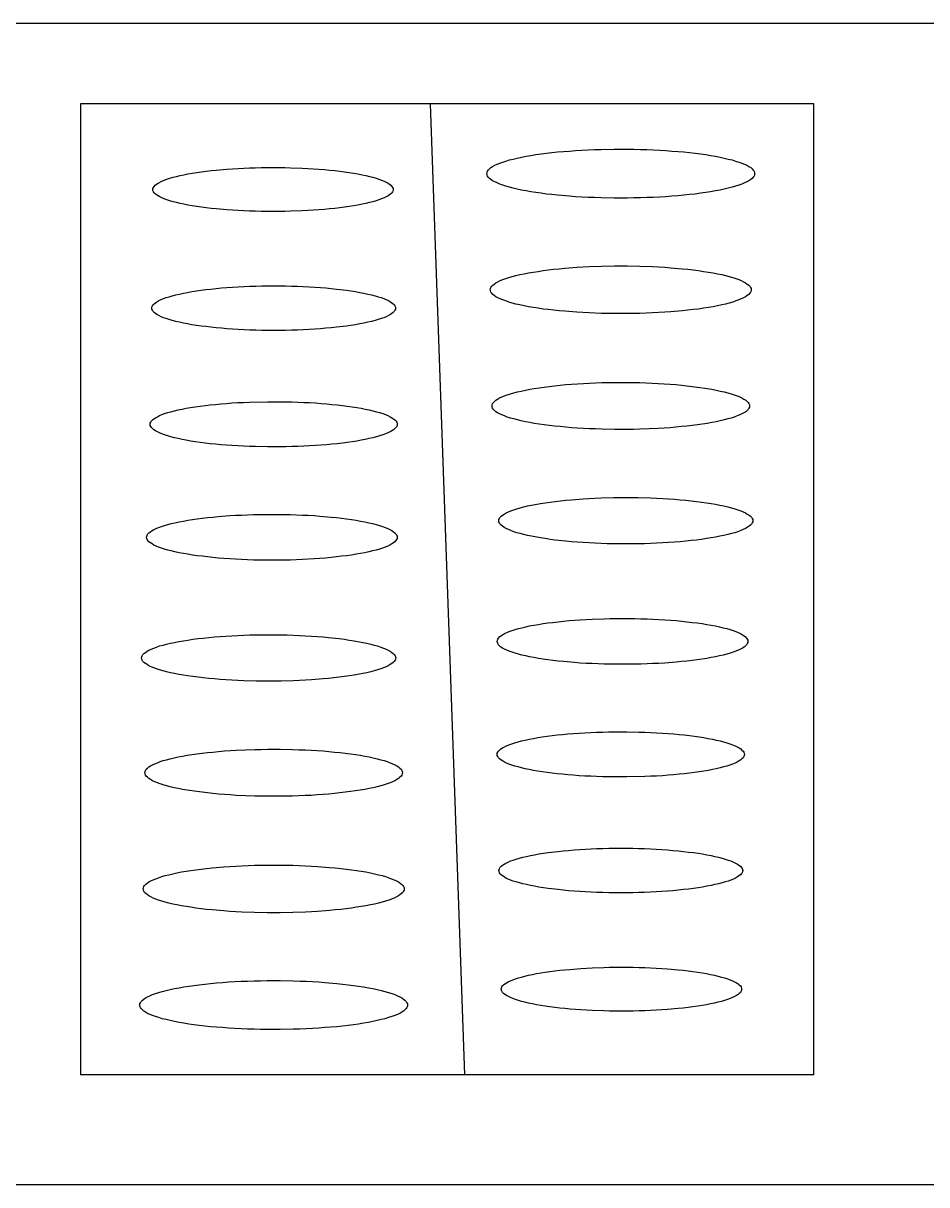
# Model space of a CAD drawing. Header units: millimetres. Extents: x 100 to 1723, y 75 to 1130.
# Drawn here: x 943.4 to 1021.2, y 443.8 to 543.8 of the extents above; entities that cross this region are included whole.
import ezdxf

# ---------------------------------------------------------------- set-up
doc = ezdxf.new("R2010")
doc.units = ezdxf.units.MM
doc.layers.add('1.5mm轻木', color=30, linetype='Continuous')

msp = doc.modelspace()

# ---------------------------------------------------------------- linework, layer by layer
msp.add_lwpolyline([(1101.18, 543.81), (1100.7, 443.81), (100.7, 443.81), (100.7, 543.81), (1100.7, 543.81)])
at = {"layer": '1.5mm轻木'}
for p, q in [((948.31, 536.87), (948.31, 453.27)), ((1011.5, 536.87), (948.31, 536.87)), ((978.43, 536.87), (981.39, 453.27)), ((1011.5, 453.27), (1011.5, 536.87)), ((1011.5, 453.27), (948.31, 453.27))]:
    msp.add_line(p, q, dxfattribs=at)
for points in [[(1006.39, 530.86, 0), (1006.38, 530.76, 0), (1006.34, 530.66, 0), (1006.27, 530.56, 0), (1006.17, 530.45, 0), (1006.05, 530.35, 0), (1005.9, 530.25, 0), (1005.72, 530.15, 0), (1005.52, 530.06, 0), (1005.29, 529.96, 0), (1005.03, 529.87, 0), (1004.75, 529.78, 0), (1004.45, 529.69, 0), (1004.12, 529.61, 0), (1003.77, 529.53, 0), (1003.41, 529.45, 0), (1003.01, 529.37, 0), (1002.6, 529.3, 0), (1002.18, 529.23, 0), (1001.73, 529.17, 0), (1001.27, 529.11, 0), (1000.79, 529.06, 0), (1000.3, 529, 0), (999.79, 528.96, 0), (999.27, 528.92, 0), (998.74, 528.88, 0), (998.21, 528.85, 0), (997.66, 528.82, 0), (997.11, 528.8, 0), (996.55, 528.78, 0), (995.99, 528.77, 0), (995.42, 528.76, 0), (994.86, 528.75, 0), (994.29, 528.76, 0), (993.17, 528.78, 0), (992.61, 528.8, 0), (992.06, 528.82, 0), (991.51, 528.85, 0), (990.97, 528.88, 0), (990.44, 528.92, 0), (989.42, 529, 0), (988.93, 529.06, 0), (988.45, 529.11, 0), (987.99, 529.17, 0), (987.54, 529.23, 0), (987.11, 529.3, 0), (986.7, 529.37, 0), (986.31, 529.45, 0), (985.94, 529.53, 0), (985.59, 529.61, 0), (985.27, 529.69, 0), (984.97, 529.78, 0), (984.69, 529.87, 0), (984.43, 529.96, 0), (984.2, 530.06, 0), (984, 530.15, 0), (983.82, 530.25, 0), (983.67, 530.35, 0), (983.55, 530.45, 0), (983.45, 530.56, 0), (983.38, 530.66, 0), (983.34, 530.76, 0), (983.32, 530.86, 0), (983.34, 530.97, 0), (983.38, 531.07, 0), (983.45, 531.17, 0), (983.55, 531.28, 0), (983.67, 531.38, 0), (983.82, 531.48, 0), (984, 531.58, 0), (984.2, 531.67, 0), (984.43, 531.77, 0), (984.69, 531.86, 0), (984.97, 531.95, 0), (985.27, 532.04, 0), (985.59, 532.12, 0), (985.94, 532.2, 0), (986.31, 532.28, 0), (986.7, 532.36, 0), (987.11, 532.43, 0), (987.54, 532.5, 0), (987.99, 532.56, 0), (988.45, 532.62, 0), (988.93, 532.67, 0), (989.42, 532.73, 0), (990.44, 532.81, 0), (990.97, 532.85, 0), (991.51, 532.88, 0), (992.06, 532.91, 0), (992.61, 532.93, 0), (993.17, 532.95, 0), (994.29, 532.97, 0), (995.42, 532.97, 0), (995.99, 532.96, 0), (996.55, 532.95, 0), (997.11, 532.93, 0), (997.66, 532.91, 0), (998.21, 532.88, 0), (998.74, 532.85, 0), (999.27, 532.81, 0), (999.79, 532.77, 0), (1000.3, 532.73, 0), (1000.79, 532.67, 0), (1001.27, 532.62, 0), (1001.73, 532.56, 0), (1002.18, 532.5, 0), (1002.6, 532.43, 0), (1003.01, 532.36, 0), (1003.41, 532.28, 0), (1003.77, 532.2, 0), (1004.12, 532.12, 0), (1004.45, 532.04, 0), (1004.75, 531.95, 0), (1005.03, 531.86, 0), (1005.29, 531.77, 0), (1005.52, 531.67, 0), (1005.72, 531.58, 0), (1005.9, 531.48, 0), (1006.05, 531.38, 0), (1006.17, 531.28, 0), (1006.27, 531.17, 0), (1006.34, 531.07, 0), (1006.38, 530.97, 0), (1006.39, 530.86, 0)], [(954.55, 529.5, 0), (954.56, 529.59, 0), (954.6, 529.68, 0), (954.66, 529.77, 0), (954.75, 529.87, 0), (954.86, 529.96, 0), (955, 530.05, 0), (955.34, 530.22, 0), (955.54, 530.31, 0), (955.77, 530.39, 0), (956.02, 530.47, 0), (956.29, 530.55, 0), (956.59, 530.62, 0), (956.9, 530.7, 0), (957.23, 530.77, 0), (957.58, 530.84, 0), (957.95, 530.9, 0), (958.33, 530.96, 0), (958.74, 531.02, 0), (959.15, 531.07, 0), (959.58, 531.12, 0), (960.02, 531.17, 0), (960.94, 531.25, 0), (961.41, 531.28, 0), (961.9, 531.31, 0), (962.88, 531.35, 0), (963.38, 531.37, 0), (963.89, 531.38, 0), (964.39, 531.39, 0), (965.41, 531.39, 0), (965.92, 531.38, 0), (966.42, 531.37, 0), (967.42, 531.33, 0), (967.91, 531.31, 0), (968.39, 531.28, 0), (968.86, 531.25, 0), (969.33, 531.21, 0), (969.78, 531.17, 0), (970.22, 531.12, 0), (970.65, 531.07, 0), (971.07, 531.02, 0), (971.47, 530.96, 0), (971.85, 530.9, 0), (972.22, 530.84, 0), (972.57, 530.77, 0), (972.9, 530.7, 0), (973.22, 530.62, 0), (973.51, 530.55, 0), (973.78, 530.47, 0), (974.03, 530.39, 0), (974.26, 530.31, 0), (974.47, 530.22, 0), (974.81, 530.05, 0), (974.94, 529.96, 0), (975.05, 529.87, 0), (975.14, 529.77, 0), (975.2, 529.68, 0), (975.24, 529.59, 0), (975.25, 529.5, 0), (975.24, 529.4, 0), (975.2, 529.31, 0), (975.14, 529.22, 0), (975.05, 529.13, 0), (974.94, 529.04, 0), (974.81, 528.95, 0), (974.65, 528.86, 0), (974.47, 528.77, 0), (974.26, 528.69, 0), (974.03, 528.6, 0), (973.78, 528.52, 0), (973.51, 528.45, 0), (973.22, 528.37, 0), (972.9, 528.3, 0), (972.57, 528.23, 0), (972.22, 528.16, 0), (971.85, 528.09, 0), (971.47, 528.03, 0), (971.07, 527.98, 0), (970.65, 527.92, 0), (970.22, 527.87, 0), (969.78, 527.83, 0), (969.33, 527.79, 0), (968.39, 527.71, 0), (967.91, 527.69, 0), (967.42, 527.66, 0), (966.42, 527.62, 0), (965.92, 527.61, 0), (965.41, 527.61, 0), (964.9, 527.6, 0), (964.39, 527.61, 0), (963.89, 527.61, 0), (963.38, 527.62, 0), (962.88, 527.64, 0), (962.39, 527.66, 0), (961.9, 527.69, 0), (961.41, 527.71, 0), (960.94, 527.75, 0), (960.02, 527.83, 0), (959.58, 527.87, 0), (959.15, 527.92, 0), (958.74, 527.98, 0), (958.33, 528.03, 0), (957.95, 528.09, 0), (957.58, 528.16, 0), (957.23, 528.23, 0), (956.9, 528.3, 0), (956.59, 528.37, 0), (956.29, 528.45, 0), (956.02, 528.52, 0), (955.77, 528.6, 0), (955.54, 528.69, 0), (955.34, 528.77, 0), (955.16, 528.86, 0), (955, 528.95, 0), (954.86, 529.04, 0), (954.75, 529.13, 0), (954.66, 529.22, 0), (954.6, 529.31, 0), (954.56, 529.4, 0), (954.55, 529.5, 0)], [(1006.1, 520.86, 0), (1006.08, 520.76, 0), (1006.04, 520.66, 0), (1005.98, 520.56, 0), (1005.88, 520.46, 0), (1005.76, 520.37, 0), (1005.61, 520.27, 0), (1005.44, 520.17, 0), (1005.24, 520.08, 0), (1005.02, 519.99, 0), (1004.77, 519.9, 0), (1004.5, 519.81, 0), (1004.2, 519.72, 0), (1003.89, 519.64, 0), (1003.55, 519.56, 0), (1003.19, 519.48, 0), (1002.81, 519.41, 0), (1002.41, 519.34, 0), (1001.99, 519.28, 0), (1001.55, 519.21, 0), (1001.1, 519.16, 0), (1000.64, 519.1, 0), (1000.16, 519.05, 0), (999.16, 518.97, 0), (998.64, 518.93, 0), (998.12, 518.9, 0), (997.59, 518.87, 0), (996.51, 518.83, 0), (995.41, 518.81, 0), (994.31, 518.81, 0), (993.21, 518.83, 0), (992.13, 518.87, 0), (991.07, 518.93, 0), (990.05, 519.01, 0), (989.56, 519.05, 0), (989.08, 519.1, 0), (988.61, 519.16, 0), (988.16, 519.21, 0), (987.73, 519.28, 0), (987.31, 519.34, 0), (986.91, 519.41, 0), (986.53, 519.48, 0), (986.17, 519.56, 0), (985.83, 519.64, 0), (985.51, 519.72, 0), (985.22, 519.81, 0), (984.95, 519.9, 0), (984.7, 519.99, 0), (984.48, 520.08, 0), (984.28, 520.17, 0), (984.1, 520.27, 0), (983.96, 520.37, 0), (983.84, 520.46, 0), (983.74, 520.56, 0), (983.67, 520.66, 0), (983.63, 520.76, 0), (983.62, 520.86, 0), (983.63, 520.97, 0), (983.67, 521.07, 0), (983.74, 521.17, 0), (983.84, 521.27, 0), (983.96, 521.36, 0), (984.1, 521.46, 0), (984.28, 521.56, 0), (984.48, 521.65, 0), (984.7, 521.74, 0), (984.95, 521.83, 0), (985.22, 521.92, 0), (985.51, 522.01, 0), (985.83, 522.09, 0), (986.17, 522.17, 0), (986.53, 522.25, 0), (986.91, 522.32, 0), (987.31, 522.39, 0), (987.73, 522.45, 0), (988.16, 522.52, 0), (988.61, 522.57, 0), (989.08, 522.63, 0), (989.56, 522.68, 0), (990.05, 522.72, 0), (991.07, 522.8, 0), (992.13, 522.86, 0), (993.21, 522.9, 0), (994.31, 522.92, 0), (995.41, 522.92, 0), (996.51, 522.9, 0), (997.59, 522.86, 0), (998.12, 522.83, 0), (998.64, 522.8, 0), (999.16, 522.76, 0), (1000.16, 522.68, 0), (1000.64, 522.63, 0), (1001.1, 522.57, 0), (1001.55, 522.52, 0), (1001.99, 522.45, 0), (1002.41, 522.39, 0), (1002.81, 522.32, 0), (1003.19, 522.25, 0), (1003.55, 522.17, 0), (1003.89, 522.09, 0), (1004.2, 522.01, 0), (1004.5, 521.92, 0), (1004.77, 521.83, 0), (1005.02, 521.74, 0), (1005.24, 521.65, 0), (1005.44, 521.56, 0), (1005.61, 521.46, 0), (1005.76, 521.36, 0), (1005.88, 521.27, 0), (1005.98, 521.17, 0), (1006.04, 521.07, 0), (1006.08, 520.97, 0), (1006.1, 520.86, 0)], [(954.46, 519.29, 0), (954.47, 519.38, 0), (954.51, 519.47, 0), (954.58, 519.57, 0), (954.66, 519.66, 0), (954.78, 519.75, 0), (954.91, 519.84, 0), (955.08, 519.93, 0), (955.26, 520.02, 0), (955.47, 520.11, 0), (955.7, 520.19, 0), (955.96, 520.27, 0), (956.23, 520.35, 0), (956.53, 520.43, 0), (956.85, 520.5, 0), (957.18, 520.58, 0), (957.54, 520.64, 0), (957.91, 520.71, 0), (958.3, 520.77, 0), (958.71, 520.83, 0), (959.13, 520.88, 0), (959.56, 520.93, 0), (960.01, 520.98, 0), (960.47, 521.02, 0), (960.94, 521.06, 0), (961.42, 521.09, 0), (961.91, 521.12, 0), (962.41, 521.15, 0), (962.91, 521.17, 0), (963.42, 521.18, 0), (963.93, 521.2, 0), (964.45, 521.2, 0), (964.96, 521.21, 0), (965.48, 521.2, 0), (965.99, 521.2, 0), (966.5, 521.18, 0), (967.01, 521.17, 0), (967.51, 521.15, 0), (968.01, 521.12, 0), (968.5, 521.09, 0), (968.98, 521.06, 0), (969.45, 521.02, 0), (969.91, 520.98, 0), (970.36, 520.93, 0), (971.22, 520.83, 0), (971.62, 520.77, 0), (972.01, 520.71, 0), (972.39, 520.64, 0), (972.74, 520.58, 0), (973.08, 520.5, 0), (973.39, 520.43, 0), (973.69, 520.35, 0), (973.97, 520.27, 0), (974.22, 520.19, 0), (974.45, 520.11, 0), (974.66, 520.02, 0), (974.85, 519.93, 0), (975.01, 519.84, 0), (975.15, 519.75, 0), (975.26, 519.66, 0), (975.35, 519.57, 0), (975.41, 519.47, 0), (975.45, 519.38, 0), (975.46, 519.29, 0), (975.45, 519.19, 0), (975.41, 519.1, 0), (975.35, 519, 0), (975.26, 518.91, 0), (975.15, 518.82, 0), (975.01, 518.73, 0), (974.85, 518.64, 0), (974.66, 518.55, 0), (974.45, 518.46, 0), (974.22, 518.38, 0), (973.97, 518.3, 0), (973.69, 518.22, 0), (973.39, 518.14, 0), (973.08, 518.07, 0), (972.74, 518, 0), (972.39, 517.93, 0), (972.01, 517.86, 0), (971.62, 517.8, 0), (971.22, 517.74, 0), (970.36, 517.64, 0), (969.91, 517.59, 0), (969.45, 517.55, 0), (968.98, 517.51, 0), (968.5, 517.48, 0), (968.01, 517.45, 0), (967.51, 517.42, 0), (967.01, 517.4, 0), (966.5, 517.39, 0), (965.99, 517.37, 0), (965.48, 517.37, 0), (964.96, 517.36, 0), (964.45, 517.37, 0), (963.93, 517.37, 0), (963.42, 517.39, 0), (962.91, 517.4, 0), (962.41, 517.42, 0), (961.91, 517.45, 0), (961.42, 517.48, 0), (960.94, 517.51, 0), (960.47, 517.55, 0), (960.01, 517.59, 0), (959.56, 517.64, 0), (959.13, 517.69, 0), (958.71, 517.74, 0), (958.3, 517.8, 0), (957.91, 517.86, 0), (957.54, 517.93, 0), (957.18, 518, 0), (956.85, 518.07, 0), (956.53, 518.14, 0), (956.23, 518.22, 0), (955.96, 518.3, 0), (955.7, 518.38, 0), (955.47, 518.46, 0), (955.26, 518.55, 0), (955.08, 518.64, 0), (954.91, 518.73, 0), (954.78, 518.82, 0), (954.66, 518.91, 0), (954.58, 519, 0), (954.51, 519.1, 0), (954.47, 519.19, 0), (954.46, 519.29, 0)], [(1005.95, 510.86, 0), (1005.94, 510.77, 0), (1005.9, 510.67, 0), (1005.83, 510.57, 0), (1005.74, 510.47, 0), (1005.62, 510.37, 0), (1005.47, 510.28, 0), (1005.3, 510.18, 0), (1005.11, 510.09, 0), (1004.88, 510, 0), (1004.64, 509.91, 0), (1004.37, 509.82, 0), (1004.08, 509.74, 0), (1003.77, 509.66, 0), (1003.43, 509.58, 0), (1003.08, 509.5, 0), (1002.7, 509.43, 0), (1002.31, 509.36, 0), (1001.47, 509.24, 0), (1001.02, 509.18, 0), (1000.56, 509.12, 0), (1000.09, 509.08, 0), (999.6, 509.03, 0), (999.1, 508.99, 0), (998.59, 508.95, 0), (998.08, 508.92, 0), (996.49, 508.86, 0), (995.95, 508.85, 0), (995.4, 508.84, 0), (994.31, 508.84, 0), (993.23, 508.86, 0), (992.69, 508.88, 0), (992.16, 508.9, 0), (991.64, 508.92, 0), (991.12, 508.95, 0), (990.61, 508.99, 0), (990.12, 509.03, 0), (989.63, 509.08, 0), (989.16, 509.12, 0), (988.7, 509.18, 0), (988.25, 509.24, 0), (987.82, 509.3, 0), (987.41, 509.36, 0), (987.02, 509.43, 0), (986.64, 509.5, 0), (986.29, 509.58, 0), (985.95, 509.66, 0), (985.64, 509.74, 0), (985.35, 509.82, 0), (985.08, 509.91, 0), (984.83, 510, 0), (984.61, 510.09, 0), (984.42, 510.18, 0), (984.25, 510.28, 0), (984.1, 510.37, 0), (983.98, 510.47, 0), (983.89, 510.57, 0), (983.82, 510.67, 0), (983.78, 510.77, 0), (983.77, 510.86, 0), (983.78, 510.96, 0), (983.82, 511.06, 0), (983.89, 511.16, 0), (983.98, 511.26, 0), (984.1, 511.36, 0), (984.25, 511.45, 0), (984.42, 511.55, 0), (984.61, 511.64, 0), (984.83, 511.73, 0), (985.08, 511.82, 0), (985.35, 511.91, 0), (985.64, 511.99, 0), (985.95, 512.07, 0), (986.29, 512.15, 0), (986.64, 512.23, 0), (987.02, 512.3, 0), (987.41, 512.37, 0), (987.82, 512.43, 0), (988.25, 512.49, 0), (988.7, 512.55, 0), (989.16, 512.6, 0), (989.63, 512.65, 0), (990.12, 512.7, 0), (990.61, 512.74, 0), (991.12, 512.77, 0), (991.64, 512.81, 0), (992.16, 512.83, 0), (992.69, 512.85, 0), (993.23, 512.87, 0), (994.31, 512.89, 0), (995.4, 512.89, 0), (995.95, 512.88, 0), (996.49, 512.87, 0), (998.08, 512.81, 0), (998.59, 512.77, 0), (999.1, 512.74, 0), (999.6, 512.7, 0), (1000.09, 512.65, 0), (1000.56, 512.6, 0), (1001.02, 512.55, 0), (1001.47, 512.49, 0), (1002.31, 512.37, 0), (1002.7, 512.3, 0), (1003.08, 512.23, 0), (1003.43, 512.15, 0), (1003.77, 512.07, 0), (1004.08, 511.99, 0), (1004.37, 511.91, 0), (1004.64, 511.82, 0), (1004.88, 511.73, 0), (1005.11, 511.64, 0), (1005.3, 511.55, 0), (1005.47, 511.45, 0), (1005.62, 511.36, 0), (1005.74, 511.26, 0), (1005.83, 511.16, 0), (1005.9, 511.06, 0), (1005.94, 510.96, 0), (1005.95, 510.86, 0)], [(954.31, 509.29, 0), (954.33, 509.38, 0), (954.37, 509.48, 0), (954.43, 509.57, 0), (954.52, 509.67, 0), (954.63, 509.76, 0), (954.77, 509.85, 0), (954.94, 509.94, 0), (955.12, 510.03, 0), (955.34, 510.12, 0), (955.57, 510.2, 0), (955.83, 510.29, 0), (956.11, 510.37, 0), (956.41, 510.45, 0), (956.73, 510.52, 0), (957.07, 510.59, 0), (957.43, 510.66, 0), (957.81, 510.73, 0), (958.21, 510.79, 0), (958.62, 510.85, 0), (959.05, 510.9, 0), (959.49, 510.96, 0), (959.94, 511, 0), (960.41, 511.05, 0), (960.89, 511.08, 0), (961.37, 511.12, 0), (961.87, 511.15, 0), (962.37, 511.17, 0), (962.88, 511.2, 0), (964.44, 511.23, 0), (965.48, 511.23, 0), (966.01, 511.22, 0), (966.52, 511.21, 0), (967.04, 511.2, 0), (967.55, 511.17, 0), (968.05, 511.15, 0), (968.55, 511.12, 0), (969.04, 511.08, 0), (969.51, 511.05, 0), (969.98, 511, 0), (970.44, 510.96, 0), (970.88, 510.9, 0), (971.3, 510.85, 0), (971.72, 510.79, 0), (972.11, 510.73, 0), (972.49, 510.66, 0), (972.85, 510.59, 0), (973.19, 510.52, 0), (973.51, 510.45, 0), (973.81, 510.37, 0), (974.09, 510.29, 0), (974.35, 510.2, 0), (974.59, 510.12, 0), (974.8, 510.03, 0), (974.99, 509.94, 0), (975.15, 509.85, 0), (975.29, 509.76, 0), (975.4, 509.67, 0), (975.49, 509.57, 0), (975.56, 509.48, 0), (975.6, 509.38, 0), (975.61, 509.29, 0), (975.6, 509.19, 0), (975.56, 509.09, 0), (975.49, 509, 0), (975.4, 508.91, 0), (975.29, 508.81, 0), (975.15, 508.72, 0), (974.99, 508.63, 0), (974.8, 508.54, 0), (974.59, 508.45, 0), (974.35, 508.37, 0), (974.09, 508.28, 0), (973.81, 508.2, 0), (973.51, 508.13, 0), (973.19, 508.05, 0), (972.85, 507.98, 0), (972.49, 507.91, 0), (972.11, 507.84, 0), (971.72, 507.78, 0), (971.3, 507.72, 0), (970.88, 507.67, 0), (970.44, 507.61, 0), (969.98, 507.57, 0), (969.51, 507.52, 0), (969.04, 507.49, 0), (968.55, 507.45, 0), (968.05, 507.42, 0), (967.55, 507.4, 0), (967.04, 507.38, 0), (966.52, 507.36, 0), (966.01, 507.35, 0), (965.48, 507.34, 0), (964.44, 507.34, 0), (963.4, 507.36, 0), (962.88, 507.38, 0), (962.37, 507.4, 0), (961.87, 507.42, 0), (961.37, 507.45, 0), (960.89, 507.49, 0), (960.41, 507.52, 0), (959.94, 507.57, 0), (959.49, 507.61, 0), (959.05, 507.67, 0), (958.62, 507.72, 0), (958.21, 507.78, 0), (957.81, 507.84, 0), (957.43, 507.91, 0), (957.07, 507.98, 0), (956.73, 508.05, 0), (956.41, 508.13, 0), (956.11, 508.2, 0), (955.83, 508.28, 0), (955.57, 508.37, 0), (955.34, 508.45, 0), (955.12, 508.54, 0), (954.94, 508.63, 0), (954.77, 508.72, 0), (954.63, 508.81, 0), (954.52, 508.91, 0), (954.43, 509, 0), (954.37, 509.09, 0), (954.33, 509.19, 0), (954.31, 509.29, 0)], [(1006.24, 500.98, 0), (1006.22, 500.88, 0), (1006.18, 500.79, 0), (1006.12, 500.69, 0), (1006.03, 500.59, 0), (1005.91, 500.5, 0), (1005.76, 500.4, 0), (1005.6, 500.31, 0), (1005.4, 500.22, 0), (1005.19, 500.13, 0), (1004.94, 500.04, 0), (1004.68, 499.95, 0), (1004.39, 499.87, 0), (1004.08, 499.79, 0), (1003.75, 499.71, 0), (1003.4, 499.64, 0), (1003.03, 499.57, 0), (1002.64, 499.5, 0), (1002.24, 499.44, 0), (1001.81, 499.37, 0), (1001.37, 499.32, 0), (1000.92, 499.27, 0), (1000.45, 499.22, 0), (999.97, 499.17, 0), (999.48, 499.13, 0), (998.98, 499.1, 0), (998.47, 499.07, 0), (997.95, 499.04, 0), (997.43, 499.02, 0), (996.9, 499, 0), (996.37, 498.99, 0), (995.83, 498.98, 0), (994.76, 498.98, 0), (994.22, 498.99, 0), (993.69, 499, 0), (992.63, 499.04, 0), (991.61, 499.1, 0), (991.11, 499.13, 0), (990.61, 499.17, 0), (990.13, 499.22, 0), (989.21, 499.32, 0), (988.77, 499.37, 0), (988.35, 499.44, 0), (987.94, 499.5, 0), (987.18, 499.64, 0), (986.83, 499.71, 0), (986.5, 499.79, 0), (986.19, 499.87, 0), (985.91, 499.95, 0), (985.64, 500.04, 0), (985.4, 500.13, 0), (985.18, 500.22, 0), (984.99, 500.31, 0), (984.82, 500.4, 0), (984.68, 500.5, 0), (984.56, 500.59, 0), (984.47, 500.69, 0), (984.4, 500.79, 0), (984.36, 500.88, 0), (984.35, 500.98, 0), (984.36, 501.08, 0), (984.4, 501.18, 0), (984.47, 501.28, 0), (984.56, 501.37, 0), (984.68, 501.47, 0), (984.82, 501.56, 0), (984.99, 501.66, 0), (985.18, 501.75, 0), (985.4, 501.84, 0), (985.64, 501.93, 0), (985.91, 502.01, 0), (986.19, 502.09, 0), (986.5, 502.17, 0), (986.83, 502.25, 0), (987.18, 502.33, 0), (987.94, 502.47, 0), (988.35, 502.53, 0), (988.77, 502.59, 0), (989.21, 502.65, 0), (990.13, 502.75, 0), (990.61, 502.79, 0), (991.61, 502.87, 0), (992.12, 502.9, 0), (992.63, 502.92, 0), (993.16, 502.95, 0), (994.22, 502.97, 0), (994.76, 502.98, 0), (995.83, 502.98, 0), (996.37, 502.97, 0), (997.43, 502.95, 0), (997.95, 502.92, 0), (998.47, 502.9, 0), (998.98, 502.87, 0), (999.48, 502.83, 0), (999.97, 502.79, 0), (1000.45, 502.75, 0), (1000.92, 502.7, 0), (1001.37, 502.65, 0), (1001.81, 502.59, 0), (1002.24, 502.53, 0), (1002.64, 502.47, 0), (1003.03, 502.4, 0), (1003.4, 502.33, 0), (1003.75, 502.25, 0), (1004.08, 502.17, 0), (1004.39, 502.09, 0), (1004.68, 502.01, 0), (1004.94, 501.93, 0), (1005.19, 501.84, 0), (1005.4, 501.75, 0), (1005.6, 501.66, 0), (1005.76, 501.56, 0), (1005.91, 501.47, 0), (1006.03, 501.37, 0), (1006.12, 501.28, 0), (1006.18, 501.18, 0), (1006.22, 501.08, 0), (1006.24, 500.98, 0)], [(954.01, 499.56, 0), (954.03, 499.65, 0), (954.07, 499.75, 0), (954.13, 499.85, 0), (954.22, 499.94, 0), (954.34, 500.04, 0), (954.48, 500.13, 0), (954.64, 500.22, 0), (954.84, 500.31, 0), (955.05, 500.4, 0), (955.29, 500.49, 0), (955.55, 500.57, 0), (955.83, 500.66, 0), (956.14, 500.73, 0), (956.46, 500.81, 0), (956.81, 500.88, 0), (957.18, 500.95, 0), (957.56, 501.02, 0), (957.96, 501.08, 0), (958.38, 501.14, 0), (958.81, 501.2, 0), (959.26, 501.25, 0), (959.72, 501.3, 0), (960.19, 501.34, 0), (961.17, 501.42, 0), (961.67, 501.45, 0), (962.19, 501.47, 0), (962.7, 501.49, 0), (963.22, 501.51, 0), (964.28, 501.53, 0), (965.34, 501.53, 0), (965.87, 501.52, 0), (966.39, 501.51, 0), (967.43, 501.47, 0), (967.94, 501.45, 0), (968.45, 501.42, 0), (968.94, 501.38, 0), (969.9, 501.3, 0), (970.36, 501.25, 0), (970.81, 501.2, 0), (971.24, 501.14, 0), (971.66, 501.08, 0), (972.06, 501.02, 0), (972.44, 500.95, 0), (972.81, 500.88, 0), (973.15, 500.81, 0), (973.48, 500.73, 0), (973.78, 500.66, 0), (974.07, 500.57, 0), (974.33, 500.49, 0), (974.57, 500.4, 0), (974.78, 500.31, 0), (974.97, 500.22, 0), (975.14, 500.13, 0), (975.28, 500.04, 0), (975.4, 499.94, 0), (975.49, 499.85, 0), (975.55, 499.75, 0), (975.59, 499.65, 0), (975.6, 499.56, 0), (975.59, 499.46, 0), (975.55, 499.36, 0), (975.49, 499.27, 0), (975.4, 499.17, 0), (975.28, 499.08, 0), (975.14, 498.98, 0), (974.97, 498.89, 0), (974.78, 498.8, 0), (974.57, 498.71, 0), (974.33, 498.63, 0), (974.07, 498.54, 0), (973.78, 498.46, 0), (973.48, 498.38, 0), (973.15, 498.31, 0), (972.81, 498.23, 0), (972.44, 498.16, 0), (972.06, 498.1, 0), (971.66, 498.03, 0), (971.24, 497.97, 0), (970.81, 497.92, 0), (970.36, 497.86, 0), (969.9, 497.82, 0), (969.42, 497.77, 0), (968.94, 497.73, 0), (968.45, 497.7, 0), (967.43, 497.64, 0), (966.39, 497.6, 0), (965.87, 497.59, 0), (965.34, 497.59, 0), (964.81, 497.58, 0), (964.28, 497.59, 0), (963.75, 497.59, 0), (963.22, 497.6, 0), (962.7, 497.62, 0), (962.19, 497.64, 0), (961.67, 497.67, 0), (961.17, 497.7, 0), (960.68, 497.73, 0), (960.19, 497.77, 0), (959.72, 497.82, 0), (959.26, 497.86, 0), (958.81, 497.92, 0), (958.38, 497.97, 0), (957.96, 498.03, 0), (957.56, 498.1, 0), (957.18, 498.16, 0), (956.81, 498.23, 0), (956.46, 498.31, 0), (956.14, 498.38, 0), (955.83, 498.46, 0), (955.55, 498.54, 0), (955.29, 498.63, 0), (955.05, 498.71, 0), (954.84, 498.8, 0), (954.64, 498.89, 0), (954.48, 498.98, 0), (954.34, 499.08, 0), (954.22, 499.17, 0), (954.13, 499.27, 0), (954.07, 499.36, 0), (954.03, 499.46, 0), (954.01, 499.56, 0)], [(1005.81, 490.59, 0), (1005.79, 490.5, 0), (1005.75, 490.4, 0), (1005.69, 490.3, 0), (1005.6, 490.21, 0), (1005.48, 490.11, 0), (1005.34, 490.02, 0), (1005.18, 489.93, 0), (1004.98, 489.84, 0), (1004.77, 489.75, 0), (1004.53, 489.66, 0), (1004.27, 489.58, 0), (1003.99, 489.49, 0), (1003.68, 489.42, 0), (1003.36, 489.34, 0), (1003.01, 489.27, 0), (1002.64, 489.2, 0), (1002.26, 489.13, 0), (1001.86, 489.07, 0), (1001.44, 489.01, 0), (1001.01, 488.95, 0), (1000.56, 488.9, 0), (1000.1, 488.85, 0), (999.63, 488.81, 0), (998.65, 488.73, 0), (998.15, 488.7, 0), (997.63, 488.68, 0), (997.12, 488.66, 0), (996.6, 488.64, 0), (995.54, 488.62, 0), (994.48, 488.62, 0), (993.95, 488.63, 0), (993.43, 488.64, 0), (992.39, 488.68, 0), (991.88, 488.7, 0), (991.37, 488.73, 0), (990.88, 488.77, 0), (989.92, 488.85, 0), (989.46, 488.9, 0), (989.01, 488.95, 0), (988.58, 489.01, 0), (988.16, 489.07, 0), (987.76, 489.13, 0), (987.38, 489.2, 0), (987.01, 489.27, 0), (986.67, 489.34, 0), (986.34, 489.42, 0), (986.04, 489.49, 0), (985.75, 489.58, 0), (985.49, 489.66, 0), (985.25, 489.75, 0), (985.04, 489.84, 0), (984.85, 489.93, 0), (984.68, 490.02, 0), (984.54, 490.11, 0), (984.42, 490.21, 0), (984.33, 490.3, 0), (984.27, 490.4, 0), (984.23, 490.5, 0), (984.22, 490.59, 0), (984.23, 490.69, 0), (984.27, 490.79, 0), (984.33, 490.88, 0), (984.42, 490.98, 0), (984.54, 491.07, 0), (984.68, 491.17, 0), (984.85, 491.26, 0), (985.04, 491.35, 0), (985.25, 491.44, 0), (985.49, 491.52, 0), (985.75, 491.61, 0), (986.04, 491.69, 0), (986.34, 491.77, 0), (986.67, 491.84, 0), (987.01, 491.92, 0), (987.38, 491.99, 0), (987.76, 492.05, 0), (988.16, 492.12, 0), (988.58, 492.18, 0), (989.01, 492.23, 0), (989.46, 492.29, 0), (989.92, 492.33, 0), (990.4, 492.38, 0), (990.88, 492.42, 0), (991.37, 492.45, 0), (992.39, 492.51, 0), (993.43, 492.55, 0), (993.95, 492.56, 0), (994.48, 492.56, 0), (995.01, 492.57, 0), (995.54, 492.56, 0), (996.07, 492.56, 0), (996.6, 492.55, 0), (997.12, 492.53, 0), (997.63, 492.51, 0), (998.15, 492.48, 0), (998.65, 492.45, 0), (999.14, 492.42, 0), (999.63, 492.38, 0), (1000.1, 492.33, 0), (1000.56, 492.29, 0), (1001.01, 492.23, 0), (1001.44, 492.18, 0), (1001.86, 492.12, 0), (1002.26, 492.05, 0), (1002.64, 491.99, 0), (1003.01, 491.92, 0), (1003.36, 491.84, 0), (1003.68, 491.77, 0), (1003.99, 491.69, 0), (1004.27, 491.61, 0), (1004.53, 491.52, 0), (1004.77, 491.44, 0), (1004.98, 491.35, 0), (1005.18, 491.26, 0), (1005.34, 491.17, 0), (1005.48, 491.07, 0), (1005.6, 490.98, 0), (1005.69, 490.88, 0), (1005.75, 490.79, 0), (1005.79, 490.69, 0), (1005.81, 490.59, 0)], [(953.58, 489.17, 0), (953.6, 489.27, 0), (953.64, 489.36, 0), (953.7, 489.46, 0), (953.79, 489.56, 0), (953.91, 489.65, 0), (954.06, 489.75, 0), (954.22, 489.84, 0), (954.42, 489.93, 0), (954.63, 490.02, 0), (954.88, 490.11, 0), (955.14, 490.2, 0), (955.43, 490.28, 0), (955.74, 490.36, 0), (956.07, 490.44, 0), (956.42, 490.51, 0), (956.79, 490.58, 0), (957.18, 490.65, 0), (957.58, 490.71, 0), (958.01, 490.78, 0), (958.45, 490.83, 0), (958.9, 490.88, 0), (959.37, 490.93, 0), (959.85, 490.98, 0), (960.34, 491.02, 0), (960.84, 491.05, 0), (961.35, 491.08, 0), (961.87, 491.11, 0), (962.39, 491.13, 0), (962.92, 491.15, 0), (963.45, 491.16, 0), (963.99, 491.17, 0), (965.06, 491.17, 0), (965.6, 491.16, 0), (966.13, 491.15, 0), (967.19, 491.11, 0), (968.21, 491.05, 0), (968.71, 491.02, 0), (969.21, 490.98, 0), (969.69, 490.93, 0), (970.61, 490.83, 0), (971.05, 490.78, 0), (971.47, 490.71, 0), (971.88, 490.65, 0), (972.64, 490.51, 0), (972.99, 490.44, 0), (973.32, 490.36, 0), (973.63, 490.28, 0), (973.91, 490.2, 0), (974.18, 490.11, 0), (974.42, 490.02, 0), (974.64, 489.93, 0), (974.83, 489.84, 0), (975, 489.75, 0), (975.14, 489.65, 0), (975.26, 489.56, 0), (975.35, 489.46, 0), (975.42, 489.36, 0), (975.46, 489.27, 0), (975.47, 489.17, 0), (975.46, 489.07, 0), (975.42, 488.97, 0), (975.35, 488.87, 0), (975.26, 488.78, 0), (975.14, 488.68, 0), (975, 488.59, 0), (974.83, 488.49, 0), (974.64, 488.4, 0), (974.42, 488.31, 0), (974.18, 488.22, 0), (973.91, 488.14, 0), (973.63, 488.06, 0), (973.32, 487.98, 0), (972.99, 487.9, 0), (972.64, 487.82, 0), (971.88, 487.68, 0), (971.47, 487.62, 0), (971.05, 487.56, 0), (970.61, 487.5, 0), (969.69, 487.4, 0), (969.21, 487.36, 0), (968.21, 487.28, 0), (967.7, 487.25, 0), (967.19, 487.23, 0), (966.66, 487.2, 0), (965.6, 487.18, 0), (965.06, 487.17, 0), (963.99, 487.17, 0), (963.45, 487.18, 0), (962.39, 487.2, 0), (961.87, 487.23, 0), (961.35, 487.25, 0), (960.84, 487.28, 0), (960.34, 487.32, 0), (959.85, 487.36, 0), (959.37, 487.4, 0), (958.9, 487.45, 0), (958.45, 487.5, 0), (958.01, 487.56, 0), (957.58, 487.62, 0), (957.18, 487.68, 0), (956.79, 487.75, 0), (956.42, 487.82, 0), (956.07, 487.9, 0), (955.74, 487.98, 0), (955.43, 488.06, 0), (955.14, 488.14, 0), (954.88, 488.22, 0), (954.63, 488.31, 0), (954.42, 488.4, 0), (954.22, 488.49, 0), (954.06, 488.59, 0), (953.91, 488.68, 0), (953.79, 488.78, 0), (953.7, 488.87, 0), (953.64, 488.97, 0), (953.6, 489.07, 0), (953.58, 489.17, 0)], [(1005.51, 480.86, 0), (1005.49, 480.77, 0), (1005.45, 480.67, 0), (1005.39, 480.58, 0), (1005.3, 480.48, 0), (1005.19, 480.39, 0), (1005.05, 480.3, 0), (1004.88, 480.21, 0), (1004.7, 480.12, 0), (1004.48, 480.03, 0), (1004.25, 479.95, 0), (1003.99, 479.86, 0), (1003.71, 479.78, 0), (1003.41, 479.7, 0), (1003.09, 479.63, 0), (1002.75, 479.56, 0), (1002.39, 479.49, 0), (1002.01, 479.42, 0), (1001.61, 479.36, 0), (1001.2, 479.3, 0), (1000.77, 479.25, 0), (1000.33, 479.19, 0), (999.88, 479.15, 0), (999.41, 479.1, 0), (998.93, 479.07, 0), (998.45, 479.03, 0), (997.95, 479, 0), (997.45, 478.98, 0), (996.94, 478.95, 0), (995.38, 478.92, 0), (994.34, 478.92, 0), (993.81, 478.93, 0), (993.3, 478.94, 0), (992.78, 478.95, 0), (992.27, 478.98, 0), (991.77, 479, 0), (991.27, 479.03, 0), (990.78, 479.07, 0), (990.31, 479.1, 0), (989.84, 479.15, 0), (989.38, 479.19, 0), (988.94, 479.25, 0), (988.52, 479.3, 0), (988.1, 479.36, 0), (987.71, 479.42, 0), (987.33, 479.49, 0), (986.97, 479.56, 0), (986.63, 479.63, 0), (986.31, 479.7, 0), (986.01, 479.78, 0), (985.73, 479.86, 0), (985.47, 479.95, 0), (985.23, 480.03, 0), (985.02, 480.12, 0), (984.83, 480.21, 0), (984.67, 480.3, 0), (984.53, 480.39, 0), (984.42, 480.48, 0), (984.33, 480.58, 0), (984.26, 480.67, 0), (984.22, 480.77, 0), (984.21, 480.86, 0), (984.22, 480.96, 0), (984.26, 481.06, 0), (984.33, 481.15, 0), (984.42, 481.24, 0), (984.53, 481.34, 0), (984.67, 481.43, 0), (984.83, 481.52, 0), (985.02, 481.61, 0), (985.23, 481.7, 0), (985.47, 481.78, 0), (985.73, 481.87, 0), (986.01, 481.95, 0), (986.31, 482.02, 0), (986.63, 482.1, 0), (986.97, 482.17, 0), (987.33, 482.24, 0), (987.71, 482.31, 0), (988.1, 482.37, 0), (988.52, 482.43, 0), (988.94, 482.48, 0), (989.38, 482.54, 0), (989.84, 482.58, 0), (990.31, 482.63, 0), (990.78, 482.66, 0), (991.27, 482.7, 0), (991.77, 482.73, 0), (992.27, 482.75, 0), (992.78, 482.77, 0), (993.3, 482.79, 0), (993.81, 482.8, 0), (994.34, 482.81, 0), (995.38, 482.81, 0), (996.42, 482.79, 0), (996.94, 482.77, 0), (997.45, 482.75, 0), (997.95, 482.73, 0), (998.45, 482.7, 0), (998.93, 482.66, 0), (999.41, 482.63, 0), (999.88, 482.58, 0), (1000.33, 482.54, 0), (1000.77, 482.48, 0), (1001.2, 482.43, 0), (1001.61, 482.37, 0), (1002.01, 482.31, 0), (1002.39, 482.24, 0), (1002.75, 482.17, 0), (1003.09, 482.1, 0), (1003.41, 482.02, 0), (1003.71, 481.95, 0), (1003.99, 481.87, 0), (1004.25, 481.78, 0), (1004.48, 481.7, 0), (1004.7, 481.61, 0), (1004.88, 481.52, 0), (1005.05, 481.43, 0), (1005.19, 481.34, 0), (1005.3, 481.24, 0), (1005.39, 481.15, 0), (1005.45, 481.06, 0), (1005.49, 480.96, 0), (1005.51, 480.86, 0)], [(953.87, 479.29, 0), (953.88, 479.38, 0), (953.92, 479.48, 0), (953.99, 479.58, 0), (954.08, 479.68, 0), (954.2, 479.78, 0), (954.35, 479.87, 0), (954.52, 479.97, 0), (954.71, 480.06, 0), (954.94, 480.15, 0), (955.18, 480.24, 0), (955.45, 480.33, 0), (955.74, 480.41, 0), (956.05, 480.49, 0), (956.39, 480.57, 0), (956.74, 480.65, 0), (957.12, 480.72, 0), (957.51, 480.79, 0), (958.35, 480.91, 0), (958.8, 480.97, 0), (959.26, 481.03, 0), (959.73, 481.07, 0), (960.22, 481.12, 0), (960.72, 481.16, 0), (961.23, 481.2, 0), (961.74, 481.23, 0), (963.33, 481.29, 0), (963.87, 481.3, 0), (964.42, 481.31, 0), (965.51, 481.31, 0), (966.59, 481.29, 0), (967.13, 481.27, 0), (967.66, 481.25, 0), (968.18, 481.23, 0), (968.7, 481.2, 0), (969.21, 481.16, 0), (969.7, 481.12, 0), (970.19, 481.07, 0), (970.66, 481.03, 0), (971.12, 480.97, 0), (971.57, 480.91, 0), (972, 480.85, 0), (972.41, 480.79, 0), (972.8, 480.72, 0), (973.18, 480.65, 0), (973.53, 480.57, 0), (973.87, 480.49, 0), (974.18, 480.41, 0), (974.47, 480.33, 0), (974.74, 480.24, 0), (974.99, 480.15, 0), (975.21, 480.06, 0), (975.4, 479.97, 0), (975.57, 479.87, 0), (975.72, 479.78, 0), (975.84, 479.68, 0), (975.93, 479.58, 0), (976, 479.48, 0), (976.04, 479.38, 0), (976.05, 479.29, 0), (976.04, 479.19, 0), (976, 479.09, 0), (975.93, 478.99, 0), (975.84, 478.89, 0), (975.72, 478.79, 0), (975.57, 478.7, 0), (975.4, 478.6, 0), (975.21, 478.51, 0), (974.99, 478.42, 0), (974.74, 478.33, 0), (974.47, 478.24, 0), (974.18, 478.16, 0), (973.87, 478.08, 0), (973.53, 478, 0), (973.18, 477.92, 0), (972.8, 477.85, 0), (972.41, 477.78, 0), (972, 477.72, 0), (971.57, 477.66, 0), (971.12, 477.6, 0), (970.66, 477.55, 0), (970.19, 477.5, 0), (969.7, 477.45, 0), (969.21, 477.41, 0), (968.7, 477.38, 0), (968.18, 477.34, 0), (967.66, 477.32, 0), (967.13, 477.3, 0), (966.59, 477.28, 0), (965.51, 477.26, 0), (964.42, 477.26, 0), (963.87, 477.27, 0), (963.33, 477.28, 0), (961.74, 477.34, 0), (961.23, 477.38, 0), (960.72, 477.41, 0), (960.22, 477.45, 0), (959.73, 477.5, 0), (959.26, 477.55, 0), (958.8, 477.6, 0), (958.35, 477.66, 0), (957.51, 477.78, 0), (957.12, 477.85, 0), (956.74, 477.92, 0), (956.39, 478, 0), (956.05, 478.08, 0), (955.74, 478.16, 0), (955.45, 478.24, 0), (955.18, 478.33, 0), (954.94, 478.42, 0), (954.71, 478.51, 0), (954.52, 478.6, 0), (954.35, 478.7, 0), (954.2, 478.79, 0), (954.08, 478.89, 0), (953.99, 478.99, 0), (953.92, 479.09, 0), (953.88, 479.19, 0), (953.87, 479.29, 0)], [(1005.36, 470.86, 0), (1005.35, 470.77, 0), (1005.31, 470.68, 0), (1005.24, 470.58, 0), (1005.16, 470.49, 0), (1005.04, 470.4, 0), (1004.91, 470.31, 0), (1004.74, 470.22, 0), (1004.56, 470.13, 0), (1004.35, 470.04, 0), (1004.12, 469.96, 0), (1003.86, 469.88, 0), (1003.59, 469.8, 0), (1003.29, 469.72, 0), (1002.97, 469.65, 0), (1002.64, 469.57, 0), (1002.28, 469.51, 0), (1001.91, 469.44, 0), (1001.52, 469.38, 0), (1001.11, 469.32, 0), (1000.69, 469.27, 0), (1000.26, 469.22, 0), (999.81, 469.17, 0), (999.35, 469.13, 0), (998.88, 469.09, 0), (998.4, 469.06, 0), (997.91, 469.03, 0), (997.41, 469, 0), (996.91, 468.98, 0), (996.4, 468.97, 0), (995.89, 468.95, 0), (995.37, 468.95, 0), (994.86, 468.94, 0), (994.34, 468.95, 0), (993.83, 468.95, 0), (993.32, 468.97, 0), (992.81, 468.98, 0), (992.31, 469, 0), (991.81, 469.03, 0), (991.32, 469.06, 0), (990.84, 469.09, 0), (990.37, 469.13, 0), (989.91, 469.17, 0), (989.46, 469.22, 0), (988.6, 469.32, 0), (988.2, 469.38, 0), (987.81, 469.44, 0), (987.43, 469.51, 0), (987.08, 469.57, 0), (986.74, 469.65, 0), (986.43, 469.72, 0), (986.13, 469.8, 0), (985.85, 469.88, 0), (985.6, 469.96, 0), (985.37, 470.04, 0), (985.16, 470.13, 0), (984.97, 470.22, 0), (984.81, 470.31, 0), (984.67, 470.4, 0), (984.56, 470.49, 0), (984.47, 470.58, 0), (984.41, 470.68, 0), (984.37, 470.77, 0), (984.36, 470.86, 0), (984.37, 470.96, 0), (984.41, 471.05, 0), (984.47, 471.15, 0), (984.56, 471.24, 0), (984.67, 471.33, 0), (984.81, 471.42, 0), (984.97, 471.51, 0), (985.16, 471.6, 0), (985.37, 471.69, 0), (985.6, 471.77, 0), (985.85, 471.85, 0), (986.13, 471.93, 0), (986.43, 472.01, 0), (986.74, 472.08, 0), (987.08, 472.15, 0), (987.43, 472.22, 0), (987.81, 472.29, 0), (988.2, 472.35, 0), (988.6, 472.41, 0), (989.46, 472.51, 0), (989.91, 472.56, 0), (990.37, 472.6, 0), (990.84, 472.64, 0), (991.32, 472.67, 0), (991.81, 472.7, 0), (992.31, 472.73, 0), (992.81, 472.75, 0), (993.32, 472.76, 0), (993.83, 472.78, 0), (994.34, 472.78, 0), (994.86, 472.79, 0), (995.37, 472.78, 0), (995.89, 472.78, 0), (996.4, 472.76, 0), (996.91, 472.75, 0), (997.41, 472.73, 0), (997.91, 472.7, 0), (998.4, 472.67, 0), (998.88, 472.64, 0), (999.35, 472.6, 0), (999.81, 472.56, 0), (1000.26, 472.51, 0), (1000.69, 472.46, 0), (1001.11, 472.41, 0), (1001.52, 472.35, 0), (1001.91, 472.29, 0), (1002.28, 472.22, 0), (1002.64, 472.15, 0), (1002.97, 472.08, 0), (1003.29, 472.01, 0), (1003.59, 471.93, 0), (1003.86, 471.85, 0), (1004.12, 471.77, 0), (1004.35, 471.69, 0), (1004.56, 471.6, 0), (1004.74, 471.51, 0), (1004.91, 471.42, 0), (1005.04, 471.33, 0), (1005.16, 471.24, 0), (1005.24, 471.15, 0), (1005.31, 471.05, 0), (1005.35, 470.96, 0), (1005.36, 470.86, 0)], [(953.72, 469.29, 0), (953.74, 469.39, 0), (953.78, 469.49, 0), (953.84, 469.59, 0), (953.94, 469.69, 0), (954.06, 469.78, 0), (954.21, 469.88, 0), (954.38, 469.98, 0), (954.58, 470.07, 0), (954.8, 470.16, 0), (955.05, 470.25, 0), (955.32, 470.34, 0), (955.62, 470.43, 0), (955.93, 470.51, 0), (956.27, 470.59, 0), (956.63, 470.67, 0), (957.01, 470.74, 0), (957.41, 470.81, 0), (957.83, 470.87, 0), (958.27, 470.94, 0), (958.72, 470.99, 0), (959.18, 471.05, 0), (959.66, 471.1, 0), (960.66, 471.18, 0), (961.18, 471.22, 0), (961.7, 471.25, 0), (962.23, 471.28, 0), (963.31, 471.32, 0), (964.41, 471.34, 0), (965.51, 471.34, 0), (966.61, 471.32, 0), (967.69, 471.28, 0), (968.75, 471.22, 0), (969.77, 471.14, 0), (970.26, 471.1, 0), (970.74, 471.05, 0), (971.21, 470.99, 0), (971.66, 470.94, 0), (972.09, 470.87, 0), (972.51, 470.81, 0), (972.91, 470.74, 0), (973.29, 470.67, 0), (973.65, 470.59, 0), (973.99, 470.51, 0), (974.31, 470.43, 0), (974.6, 470.34, 0), (974.87, 470.25, 0), (975.12, 470.16, 0), (975.34, 470.07, 0), (975.54, 469.98, 0), (975.72, 469.88, 0), (975.86, 469.78, 0), (975.98, 469.69, 0), (976.08, 469.59, 0), (976.15, 469.49, 0), (976.19, 469.39, 0), (976.2, 469.29, 0), (976.19, 469.18, 0), (976.15, 469.08, 0), (976.08, 468.98, 0), (975.98, 468.88, 0), (975.86, 468.79, 0), (975.72, 468.69, 0), (975.54, 468.59, 0), (975.34, 468.5, 0), (975.12, 468.41, 0), (974.87, 468.32, 0), (974.6, 468.23, 0), (974.31, 468.14, 0), (973.99, 468.06, 0), (973.65, 467.98, 0), (973.29, 467.9, 0), (972.91, 467.83, 0), (972.51, 467.76, 0), (972.09, 467.7, 0), (971.66, 467.63, 0), (971.21, 467.58, 0), (970.74, 467.52, 0), (970.26, 467.47, 0), (969.77, 467.43, 0), (968.75, 467.35, 0), (967.69, 467.29, 0), (966.61, 467.25, 0), (965.51, 467.23, 0), (964.41, 467.23, 0), (963.31, 467.25, 0), (962.23, 467.29, 0), (961.7, 467.32, 0), (961.18, 467.35, 0), (960.66, 467.39, 0), (959.66, 467.47, 0), (959.18, 467.52, 0), (958.72, 467.58, 0), (958.27, 467.63, 0), (957.83, 467.7, 0), (957.41, 467.76, 0), (957.01, 467.83, 0), (956.63, 467.9, 0), (956.27, 467.98, 0), (955.93, 468.06, 0), (955.62, 468.14, 0), (955.32, 468.23, 0), (955.05, 468.32, 0), (954.8, 468.41, 0), (954.58, 468.5, 0), (954.38, 468.59, 0), (954.21, 468.69, 0), (954.06, 468.79, 0), (953.94, 468.88, 0), (953.84, 468.98, 0), (953.78, 469.08, 0), (953.74, 469.18, 0), (953.72, 469.29, 0)], [(1005.27, 460.65, 0), (1005.26, 460.56, 0), (1005.22, 460.47, 0), (1005.16, 460.38, 0), (1005.07, 460.28, 0), (1004.96, 460.19, 0), (1004.82, 460.1, 0), (1004.48, 459.93, 0), (1004.28, 459.84, 0), (1004.05, 459.76, 0), (1003.8, 459.68, 0), (1003.53, 459.6, 0), (1003.23, 459.53, 0), (1002.92, 459.45, 0), (1002.59, 459.38, 0), (1002.24, 459.31, 0), (1001.87, 459.25, 0), (1001.49, 459.19, 0), (1001.08, 459.13, 0), (1000.67, 459.08, 0), (1000.24, 459.03, 0), (999.8, 458.98, 0), (998.88, 458.9, 0), (998.41, 458.87, 0), (997.92, 458.84, 0), (996.94, 458.8, 0), (996.44, 458.78, 0), (995.93, 458.77, 0), (995.43, 458.76, 0), (994.41, 458.76, 0), (993.9, 458.77, 0), (993.4, 458.78, 0), (992.4, 458.82, 0), (991.91, 458.84, 0), (991.43, 458.87, 0), (990.96, 458.9, 0), (990.49, 458.94, 0), (990.04, 458.98, 0), (989.6, 459.03, 0), (989.17, 459.08, 0), (988.75, 459.13, 0), (988.35, 459.19, 0), (987.97, 459.25, 0), (987.6, 459.31, 0), (987.25, 459.38, 0), (986.92, 459.45, 0), (986.6, 459.53, 0), (986.31, 459.6, 0), (986.04, 459.68, 0), (985.79, 459.76, 0), (985.56, 459.84, 0), (985.35, 459.93, 0), (985.01, 460.1, 0), (984.88, 460.19, 0), (984.77, 460.28, 0), (984.68, 460.38, 0), (984.62, 460.47, 0), (984.58, 460.56, 0), (984.57, 460.65, 0), (984.58, 460.75, 0), (984.62, 460.84, 0), (984.68, 460.93, 0), (984.77, 461.02, 0), (984.88, 461.11, 0), (985.01, 461.2, 0), (985.17, 461.29, 0), (985.35, 461.38, 0), (985.56, 461.46, 0), (985.79, 461.55, 0), (986.04, 461.63, 0), (986.31, 461.7, 0), (986.6, 461.78, 0), (986.92, 461.85, 0), (987.25, 461.92, 0), (987.6, 461.99, 0), (987.97, 462.06, 0), (988.35, 462.12, 0), (988.75, 462.17, 0), (989.17, 462.23, 0), (989.6, 462.28, 0), (990.04, 462.32, 0), (990.49, 462.36, 0), (991.43, 462.44, 0), (991.91, 462.46, 0), (992.4, 462.49, 0), (993.4, 462.53, 0), (993.9, 462.54, 0), (994.41, 462.54, 0), (994.92, 462.55, 0), (995.43, 462.54, 0), (995.93, 462.54, 0), (996.44, 462.53, 0), (996.94, 462.51, 0), (997.43, 462.49, 0), (997.92, 462.46, 0), (998.41, 462.44, 0), (998.88, 462.4, 0), (999.8, 462.32, 0), (1000.24, 462.28, 0), (1000.67, 462.23, 0), (1001.08, 462.17, 0), (1001.49, 462.12, 0), (1001.87, 462.06, 0), (1002.24, 461.99, 0), (1002.59, 461.92, 0), (1002.92, 461.85, 0), (1003.23, 461.78, 0), (1003.53, 461.7, 0), (1003.8, 461.63, 0), (1004.05, 461.55, 0), (1004.28, 461.46, 0), (1004.48, 461.38, 0), (1004.66, 461.29, 0), (1004.82, 461.2, 0), (1004.96, 461.11, 0), (1005.07, 461.02, 0), (1005.16, 460.93, 0), (1005.22, 460.84, 0), (1005.26, 460.75, 0), (1005.27, 460.65, 0)], [(953.43, 459.29, 0), (953.44, 459.39, 0), (953.48, 459.49, 0), (953.55, 459.59, 0), (953.65, 459.7, 0), (953.77, 459.8, 0), (953.92, 459.9, 0), (954.1, 460, 0), (954.3, 460.09, 0), (954.53, 460.19, 0), (954.79, 460.28, 0), (955.07, 460.37, 0), (955.37, 460.46, 0), (955.7, 460.54, 0), (956.05, 460.62, 0), (956.41, 460.7, 0), (956.81, 460.78, 0), (957.22, 460.85, 0), (957.64, 460.92, 0), (958.09, 460.98, 0), (958.55, 461.04, 0), (959.03, 461.09, 0), (959.52, 461.15, 0), (960.03, 461.19, 0), (960.55, 461.23, 0), (961.08, 461.27, 0), (961.61, 461.3, 0), (962.16, 461.33, 0), (962.71, 461.35, 0), (963.27, 461.37, 0), (963.83, 461.38, 0), (964.4, 461.39, 0), (964.96, 461.4, 0), (965.53, 461.39, 0), (966.65, 461.37, 0), (967.21, 461.35, 0), (967.76, 461.33, 0), (968.31, 461.3, 0), (968.85, 461.27, 0), (969.38, 461.23, 0), (970.4, 461.15, 0), (970.89, 461.09, 0), (971.37, 461.04, 0), (971.83, 460.98, 0), (972.28, 460.92, 0), (972.71, 460.85, 0), (973.12, 460.78, 0), (973.51, 460.7, 0), (973.88, 460.62, 0), (974.23, 460.54, 0), (974.55, 460.46, 0), (974.85, 460.37, 0), (975.13, 460.28, 0), (975.39, 460.19, 0), (975.62, 460.09, 0), (975.82, 460, 0), (976, 459.9, 0), (976.15, 459.8, 0), (976.27, 459.7, 0), (976.37, 459.59, 0), (976.44, 459.49, 0), (976.48, 459.39, 0), (976.5, 459.29, 0), (976.48, 459.18, 0), (976.44, 459.08, 0), (976.37, 458.98, 0), (976.27, 458.87, 0), (976.15, 458.77, 0), (976, 458.67, 0), (975.82, 458.57, 0), (975.62, 458.48, 0), (975.39, 458.38, 0), (975.13, 458.29, 0), (974.85, 458.2, 0), (974.55, 458.11, 0), (974.23, 458.03, 0), (973.88, 457.95, 0), (973.51, 457.87, 0), (973.12, 457.79, 0), (972.71, 457.72, 0), (972.28, 457.65, 0), (971.83, 457.59, 0), (971.37, 457.53, 0), (970.89, 457.48, 0), (970.4, 457.42, 0), (969.38, 457.34, 0), (968.85, 457.3, 0), (968.31, 457.27, 0), (967.76, 457.24, 0), (967.21, 457.22, 0), (966.65, 457.2, 0), (965.53, 457.18, 0), (964.4, 457.18, 0), (963.83, 457.19, 0), (963.27, 457.2, 0), (962.71, 457.22, 0), (962.16, 457.24, 0), (961.61, 457.27, 0), (961.08, 457.3, 0), (960.55, 457.34, 0), (960.03, 457.38, 0), (959.52, 457.42, 0), (959.03, 457.48, 0), (958.55, 457.53, 0), (958.09, 457.59, 0), (957.64, 457.65, 0), (957.22, 457.72, 0), (956.81, 457.79, 0), (956.41, 457.87, 0), (956.05, 457.95, 0), (955.7, 458.03, 0), (955.37, 458.11, 0), (955.07, 458.2, 0), (954.79, 458.29, 0), (954.53, 458.38, 0), (954.3, 458.48, 0), (954.1, 458.57, 0), (953.92, 458.67, 0), (953.77, 458.77, 0), (953.65, 458.87, 0), (953.55, 458.98, 0), (953.48, 459.08, 0), (953.44, 459.18, 0), (953.43, 459.29, 0)]]:
    msp.add_polyline3d(points, dxfattribs=at)

doc.saveas('drawing.dxf')
